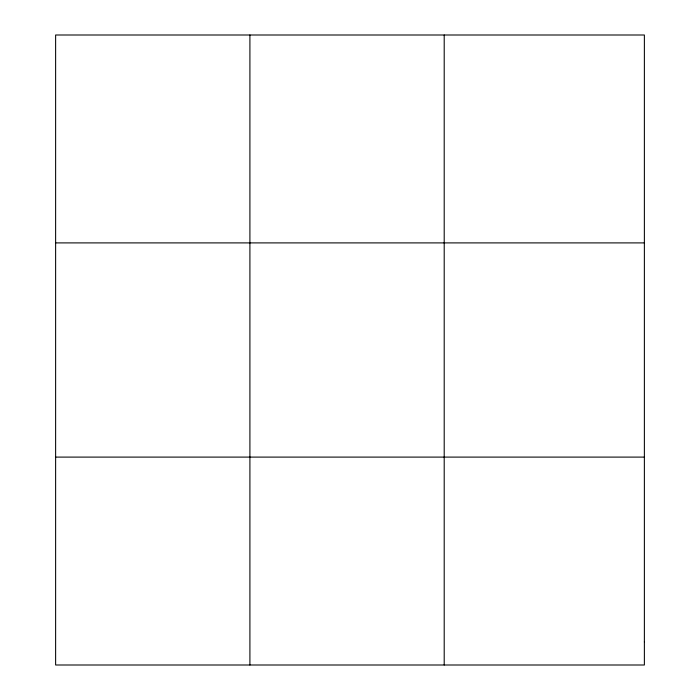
<?xml version="1.0" encoding="UTF-8"?>
<svg xmlns="http://www.w3.org/2000/svg" width="700" height="700" viewBox="0 0 700 700"><rect width="100%" height="100%" fill="white"/><g stroke="black" fill="none" stroke-linecap="round" stroke-linejoin="round"><path stroke-width="1.05" d="M249.909 35L249.909 665M444.203 35L444.203 665M55.624 242.9L644.376 242.9M55.624 457.1L644.376 457.1M644.376 641.9L644.376 665L55.624 665L55.624 35L644.376 35L644.376 641.9"/></g></svg>
